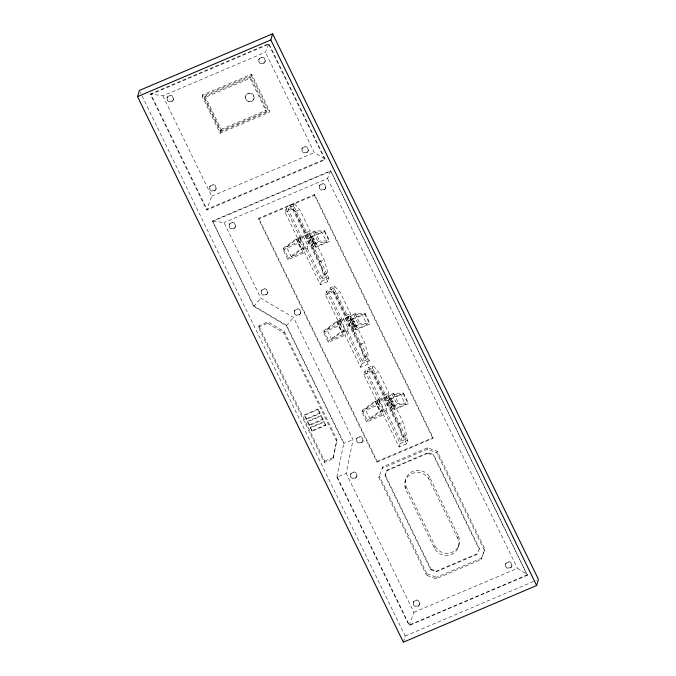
<?xml version="1.0" encoding="UTF-8"?>
<svg xmlns="http://www.w3.org/2000/svg" width="676" height="676" viewBox="0 0 676 676"><rect width="100%" height="100%" fill="white"/><g stroke="black" fill="none" stroke-linecap="round" stroke-linejoin="round"><path stroke-width="0.51" stroke-dasharray="3.38 2.54" d="M333.082 458.717L336.961 439.637L284.292 331.544L267.983 321.92L258.747 325.849L258.342 327.226L324.243 462.477L333.082 458.717L336.961 439.637M336.885 477.163L343.864 442.974L286.531 325.3L253.855 305.932L212.475 221.01L330.665 170.766L527.356 575.268L409.166 625.511L336.885 477.163L346.205 473.411L353.033 439.738L293.511 317.559L260.835 298.192L223.976 222.556L212.475 221.01L253.703 306.439L286.379 325.807L343.712 443.481L353.033 439.738M150.469 94.572L150.689 93.854L268.871 43.602L325.139 159.071L324.919 159.798L206.729 210.05L150.469 94.572L268.659 44.32L268.871 43.602L265.423 52.246L162.831 95.865L150.689 93.854L206.949 209.323L206.729 210.05M167.04 97.8L167.2 97.259M173.174 100.073A3.27 3.11 16.5 0 0 169.524 95.848A3.27 3.11 16.5 0 0 167.623 100.893A3.27 3.11 16.5 0 0 173.174 100.073L173.335 99.533A3.27 3.11 16.5 0 0 169.684 95.308A3.27 3.11 16.5 0 0 167.783 100.344A3.27 3.11 16.5 0 0 173.335 99.533M202.141 96.355L202.546 94.97L251.641 74.098L269.614 110.991L269.209 112.368L220.114 133.24L202.141 96.355L251.235 75.484L251.641 74.098M204.642 97.614L205.056 96.229L250.458 76.929L266.623 110.095L266.217 111.481L220.807 130.781L204.642 97.614L250.052 78.306L250.458 76.929M220.807 130.781L221.213 129.403L205.056 96.229M220.114 133.24L220.52 131.862L202.546 94.97M209.737 187.108L209.898 186.568M215.881 189.381A3.27 3.11 16.5 0 0 212.23 185.156A3.27 3.11 16.5 0 0 210.321 190.201A3.27 3.11 16.5 0 0 215.881 189.381L216.041 188.841A3.27 3.11 16.5 0 0 212.391 184.616A3.27 3.11 16.5 0 0 210.481 189.652A3.27 3.11 16.5 0 0 216.041 188.841M258.832 59.632L258.993 59.091M253.855 99.059A4.419 4.2 16.5 0 0 248.92 93.364A4.419 4.2 16.5 0 0 246.351 100.166A4.419 4.2 16.5 0 0 253.855 99.059L253.922 98.814A4.419 4.2 16.5 0 0 248.996 93.119A4.419 4.2 16.5 0 0 246.419 99.921A4.419 4.2 16.5 0 0 253.922 98.814M264.975 61.905A3.27 3.11 16.5 0 0 261.316 57.68A3.27 3.11 16.5 0 0 259.415 62.716A3.27 3.11 16.5 0 0 264.975 61.905L265.136 61.364A3.27 3.11 16.5 0 0 261.477 57.139A3.27 3.11 16.5 0 0 259.576 62.175A3.27 3.11 16.5 0 0 265.136 61.364M229.164 224.787L229.325 224.246M235.307 227.06A3.27 3.11 16.5 0 0 231.648 222.835A3.27 3.11 16.5 0 0 229.747 227.871A3.27 3.11 16.5 0 0 235.307 227.06L235.468 226.511A3.27 3.11 16.5 0 0 231.809 222.294A3.27 3.11 16.5 0 0 229.908 227.33A3.27 3.11 16.5 0 0 235.468 226.511M258.536 219.066L258.773 218.28L314.644 194.519L433.079 437.592L432.843 438.378L376.971 462.139L258.536 219.066L314.408 195.313L314.644 194.519M253.703 306.439L260.835 298.192M301.927 148.948L302.087 148.407M261.164 291.195L261.325 290.655M283.083 249.697L299.781 242.591L285.061 212.382L286.117 208.833L293.629 205.639L328.882 277.988L327.835 281.537L320.314 284.731L304.656 252.604L305.713 249.055L307.225 248.413L307.952 245.946L303.076 235.932L296.088 238.907L283.557 248.084L283.083 249.697L287.959 259.702L304.656 252.604M299.781 242.591L300.837 239.042L302.349 238.4L288.348 209.661L289.624 205.327L294.119 203.417L299.772 209.712L310.123 230.947L309.278 233.811L313.047 241.552L308.56 243.453L304.783 235.721L305.636 232.857L295.285 211.613L289.624 205.327M308.07 151.221A3.27 3.11 16.5 0 0 304.42 146.996A3.27 3.11 16.5 0 0 302.51 152.032A3.27 3.11 16.5 0 0 308.07 151.221L308.231 150.68A3.27 3.11 16.5 0 0 304.58 146.455A3.27 3.11 16.5 0 0 302.671 151.492A3.27 3.11 16.5 0 0 308.231 150.68M267.299 293.469A3.27 3.11 16.5 0 0 263.648 289.252A3.27 3.11 16.5 0 0 261.739 294.288A3.27 3.11 16.5 0 0 267.299 293.469L267.459 292.928A3.27 3.11 16.5 0 0 263.809 288.703A3.27 3.11 16.5 0 0 261.899 293.747A3.27 3.11 16.5 0 0 267.459 292.928M307.225 248.413L322.165 279.07L326.652 277.16L292.835 207.752L294.119 203.417M327.835 281.537L292.581 209.188L293.629 205.639M258.342 327.226L267.578 323.305L267.983 321.92M287.959 259.702L288.432 258.097L300.972 248.912L307.952 245.946M302.814 252.021L297.939 242.016L298.758 239.253L300.271 238.611L300.541 237.69L296.925 239.228L286.455 246.901L291.331 256.905L302.814 252.021L303.634 249.267L298.758 239.253M302.349 238.4L303.076 235.932M319.452 186.111L319.613 185.57M307.8 234.082L307.065 236.549L308.586 235.907L307.766 238.662L324.463 231.564L324.708 230.744L314.788 231.116L307.8 234.082L312.675 244.095L311.94 246.554L313.461 245.912L312.642 248.675L329.339 241.569L329.584 240.757L324.708 230.744M303.634 249.267L305.146 248.616L305.425 247.695L300.541 237.69M309.6 234.8L309.87 233.871L313.495 232.333L321.784 232.029L326.66 242.042L315.177 246.917L310.301 236.913L311.112 234.15L309.6 234.8L314.475 244.805L315.996 244.163L311.112 234.15M308.56 243.453L309.405 240.597L313.892 238.687L324.235 259.922L327.936 272.834L326.652 277.16M527.356 575.268L330.665 170.766L327.53 178.523L223.976 222.556M325.595 188.384A3.27 3.11 16.5 0 0 321.937 184.159A3.27 3.11 16.5 0 0 320.035 189.196A3.27 3.11 16.5 0 0 325.595 188.384L325.756 187.844A3.27 3.11 16.5 0 0 322.097 183.619A3.27 3.11 16.5 0 0 320.196 188.655A3.27 3.11 16.5 0 0 325.756 187.844M336.547 441.014L283.878 332.922L284.292 331.544M286.379 325.807L293.511 317.559M313.047 241.552L313.892 238.687M294.373 311.298L294.533 310.757M314.475 244.805L314.754 243.884L309.87 233.871M315.177 246.917L315.996 244.163M300.507 313.571A3.27 3.11 16.5 0 0 296.857 309.346A3.27 3.11 16.5 0 0 294.956 314.382A3.27 3.11 16.5 0 0 300.507 313.571L300.668 313.03A3.27 3.11 16.5 0 0 297.017 308.805A3.27 3.11 16.5 0 0 295.116 313.841A3.27 3.11 16.5 0 0 300.668 313.03M320.314 284.731L321.362 281.182L305.713 249.055M322.165 279.07L323.449 274.735L319.748 261.832L309.405 240.597M323.441 332.271L340.138 325.164L325.418 294.956L326.474 291.407L333.995 288.213L369.24 360.561L368.192 364.11L360.671 367.305L345.014 335.178L346.07 331.629L347.582 330.986L348.317 328.519L343.433 318.514L336.454 321.48L323.914 330.665L323.441 332.271L328.316 342.276L345.014 335.178M340.138 325.164L341.194 321.615L342.707 320.973L328.705 292.235L329.989 287.9L334.476 285.99L340.129 292.285L350.481 313.529L349.636 316.385L353.404 324.125L348.917 326.035L345.149 318.295L345.994 315.43L335.642 294.195L329.989 287.9M347.582 330.986L362.522 361.643L367.009 359.733L333.192 290.325L334.476 285.99M368.192 364.11L332.938 291.762L333.995 288.213M304.285 415.436L304.487 414.743L318.109 408.955L320.061 412.96L319.858 413.644L306.236 419.441L304.285 415.436L317.906 409.648L318.109 408.955M328.316 342.276L328.798 340.67L341.329 331.493L348.317 328.519M306.236 419.441L306.439 418.748L304.487 414.743M307.462 421.959L307.665 421.275L321.286 415.478L323.027 419.052L322.824 419.745L309.202 425.534L307.462 421.959L321.083 416.171L321.286 415.478M343.171 334.595L338.296 324.59L339.115 321.827L340.628 321.185L340.907 320.263L337.29 321.801L326.812 329.474L331.688 339.479L343.171 334.595L343.991 331.84L339.115 321.827M309.202 425.534L309.414 424.849L307.665 421.275M310.385 427.959L310.588 427.266L324.21 421.478L325.604 425.457L311.991 431.246L310.385 427.959L324.007 422.17L324.21 421.478M342.707 320.973L343.433 318.514M311.991 431.246L310.588 427.266M348.157 316.655L347.43 319.123L348.943 318.48L348.123 321.235L364.82 314.137L365.065 313.318L355.145 313.689L348.157 316.655L353.033 326.669L352.306 329.127L353.818 328.485L352.999 331.248L369.696 324.15L369.941 323.331L365.065 313.318M343.991 331.84L345.504 331.189L345.782 330.268L340.907 320.263M349.957 317.374L350.236 316.444L353.852 314.906L362.142 314.602L367.017 324.615L355.534 329.499L350.658 319.486L351.478 316.723L349.957 317.374L354.832 327.378L356.353 326.736L351.478 316.723M348.917 326.035L349.762 323.17L354.249 321.261L364.601 342.495L368.293 355.407L367.009 359.733M353.404 324.125L354.249 321.261M354.832 327.378L355.111 326.457L350.236 316.444M355.534 329.499L356.353 326.736M324.243 462.477L324.649 461.1L258.747 325.849M360.671 367.305L361.719 363.756L346.07 331.629M362.522 361.643L363.806 357.317L360.105 344.405L349.762 323.17M361.863 411.946L378.56 404.848L363.84 374.639L364.896 371.09L372.417 367.896L407.662 440.245L406.614 443.794L399.094 446.988L383.444 414.861L384.492 411.312L386.004 410.662L386.74 408.203L381.864 398.189L374.876 401.164L362.344 410.34L361.863 411.946L366.738 421.959L383.444 414.861M378.56 404.848L379.616 401.299L381.129 400.657L367.127 371.918L368.412 367.583L372.899 365.674L378.552 371.961L388.903 393.204L388.058 396.068L391.826 403.8L387.34 405.71L383.571 397.97L384.416 395.114L374.065 373.87L368.412 367.583M386.004 410.662L400.944 441.327L405.431 439.417L371.614 370.009L372.899 365.674M406.614 443.794L371.361 371.445L372.417 367.896M356.675 439.028L356.835 438.479M350.565 474.501L350.726 473.96M366.738 421.959L367.22 420.354L379.751 411.169L386.74 408.203M362.809 441.293A3.27 3.11 16.5 0 0 359.159 437.076A3.27 3.11 16.5 0 0 357.258 442.112A3.27 3.11 16.5 0 0 362.809 441.293L362.97 440.752A3.27 3.11 16.5 0 0 359.319 436.535A3.27 3.11 16.5 0 0 357.418 441.572A3.27 3.11 16.5 0 0 362.97 440.752M381.594 414.278L376.718 404.273L377.538 401.51L379.05 400.868L379.329 399.938L375.712 401.476L365.234 409.157L370.11 419.162L381.594 414.278L382.413 411.515L377.538 401.51M356.708 476.766A3.27 3.11 16.5 0 0 353.058 472.549A3.27 3.11 16.5 0 0 351.148 477.586A3.27 3.11 16.5 0 0 356.708 476.766L356.869 476.225A3.27 3.11 16.5 0 0 353.218 472.009A3.27 3.11 16.5 0 0 351.309 477.045A3.27 3.11 16.5 0 0 356.869 476.225M381.129 400.657L381.864 398.189M386.579 396.339L385.852 398.806L387.365 398.156L386.545 400.919L403.242 393.821L403.488 393.001L393.567 393.364L386.579 396.339L391.455 406.344L390.728 408.811L392.241 408.169L391.421 410.923L408.118 403.825L408.363 403.014L403.488 393.001M382.413 411.515L383.926 410.873L384.205 409.952L379.329 399.938M388.379 397.049L388.658 396.128L392.274 394.59L400.564 394.285L405.439 404.29L393.956 409.174L389.08 399.17L389.9 396.406L388.379 397.049L393.263 407.062L394.776 406.42L389.9 396.406M387.34 405.71L388.185 402.854L392.671 400.944L403.023 422.179L406.715 435.082L405.431 439.417M391.826 403.8L392.671 400.944M376.971 462.139L377.2 461.345L258.773 218.28M393.263 407.062L393.533 406.141L388.658 396.128M393.956 409.174L394.776 406.42M378.839 477.4L379.278 475.921L426.953 573.772L426.514 575.251L436.028 578.766L481.05 559.627L484.895 549.132L437.22 451.289L427.705 447.765L382.684 466.905L378.839 477.4L426.514 575.251M382.684 466.905L382.253 468.383L427.266 449.244L436.78 452.768L484.455 550.61M479.352 548.557L477.222 554.337L436.189 571.786L430.815 569.8L385.024 475.811L387.154 470.031L428.187 452.582L433.561 454.568L479.352 548.557L479.149 549.25L433.358 455.261L433.561 454.568M385.024 475.811L387.154 470.031M399.094 446.988L400.15 443.439L384.492 411.312M400.944 441.327L402.228 436.992L398.536 424.089L388.185 402.854M404.882 482.537L405.507 480.416M405.372 488.478L405.997 486.357A13.03 12.371 16.5 0 1 412.766 471.392A13.03 12.371 16.5 0 1 429.294 476.453L458.32 536.026L457.694 538.147A12.937 12.278 16.5 0 1 451.551 554.396A12.937 12.278 16.5 0 1 434.398 548.05L405.372 488.478A13.03 12.371 16.5 0 1 412.14 473.513A13.03 12.371 16.5 0 1 428.668 478.574L457.694 538.147M427.266 449.244L427.705 447.765M386.942 470.724L427.984 453.275L428.187 452.582M428.668 478.574L429.294 476.453M436.78 452.768L437.22 451.289M413.29 602.493L413.45 601.953M403.361 642.2L405.186 636.04L140.287 92.367M409.166 625.511L413.898 612.346L346.205 473.411M434.398 548.05L435.023 545.929L405.997 486.357M419.433 604.767A3.27 3.11 16.5 0 0 415.782 600.542A3.27 3.11 16.5 0 0 413.873 605.586A3.27 3.11 16.5 0 0 419.433 604.767L419.593 604.226A3.27 3.11 16.5 0 0 415.943 600.001A3.27 3.11 16.5 0 0 414.033 605.037A3.27 3.11 16.5 0 0 419.593 604.226M430.815 569.8L431.026 569.107L385.227 475.118M436.189 571.786L436.392 571.093L477.433 553.644L477.222 554.337M436.028 578.766L436.468 577.287L481.489 558.148L484.895 549.132M458.176 547.585L458.801 545.464M481.05 559.627L481.489 558.148M505.58 564.249L505.741 563.708M511.715 566.522A3.27 3.11 16.5 0 0 508.065 562.297A3.27 3.11 16.5 0 0 506.163 567.333A3.27 3.11 16.5 0 0 511.715 566.522L511.876 565.981A3.27 3.11 16.5 0 0 508.225 561.756A3.27 3.11 16.5 0 0 506.324 566.792A3.27 3.11 16.5 0 0 511.876 565.981M162.831 95.865L211.723 196.209L206.949 209.323L325.139 159.071L314.315 152.59L265.423 52.246M291.331 256.905L301.809 249.233L305.425 247.695M331.688 339.479L342.166 331.806L345.782 330.268M370.11 419.162L380.588 411.49L384.205 409.952M221.213 129.403L266.623 110.095M220.52 131.862L269.614 110.991M211.723 196.209L314.315 152.59M212.323 221.525L330.513 171.273M288.348 209.661L292.835 207.752M285.061 212.382L292.581 209.188M295.285 211.613L299.772 209.712M305.636 232.857L310.123 230.947M304.783 235.721L309.278 233.811M286.455 246.901L297.939 242.016M310.301 236.913L321.784 232.029M312.675 244.095L319.663 241.121L329.584 240.757M314.754 243.884L318.371 242.346L326.66 242.042M319.748 261.832L324.235 259.922M323.449 274.735L327.936 272.834M321.362 281.182L328.882 277.988M328.705 292.235L333.192 290.325M325.418 294.956L332.938 291.762M335.642 294.195L340.129 292.285M345.994 315.43L350.481 313.529M345.149 318.295L349.636 316.385M326.812 329.474L338.296 324.59M350.658 319.486L362.142 314.602M353.033 326.669L360.021 323.694L369.941 323.331M355.111 326.457L358.728 324.919L367.017 324.615M360.105 344.405L364.601 342.495M363.806 357.317L368.293 355.407M361.719 363.756L369.24 360.561M367.127 371.918L371.614 370.009M363.84 374.639L371.361 371.445M374.065 373.87L378.552 371.961M306.439 418.748L320.061 412.96M309.414 424.849L323.027 419.052M384.416 395.114L388.903 393.204M383.571 397.97L388.058 396.068M312.194 430.553L325.815 424.765M365.234 409.157L376.718 404.273M389.08 399.17L400.564 394.285M391.455 406.344L398.443 403.378L408.363 403.014M393.533 406.141L397.15 404.603L405.439 404.29M398.536 424.089L403.023 422.179M324.649 461.1L333.496 457.339M402.228 436.992L406.715 435.082M400.15 443.439L407.662 440.245M377.2 461.345L433.079 437.592M413.898 612.346L517.453 568.322L527.508 574.752L409.318 625.004L337.028 476.648M405.186 636.04L536.533 580.194M427.984 453.275L433.358 455.261M431.026 569.107L436.392 571.093M426.953 573.772L436.468 577.287M267.578 323.305L283.878 332.922M268.659 44.32L324.919 159.798M327.53 178.523L517.453 568.322M314.408 195.313L432.843 438.378M251.235 75.484L269.209 112.368M250.052 78.306L266.217 111.481M364.82 314.137L369.696 324.15M324.463 231.564L329.339 241.569M403.242 393.821L408.118 403.825M355.145 313.689L360.021 323.694M314.788 231.116L319.663 241.121M393.567 393.364L398.443 403.378M353.852 314.906L358.728 324.919M313.495 232.333L318.371 242.346M392.274 394.59L397.15 404.603M326.474 291.407L341.194 321.615M286.117 208.833L300.837 239.042M340.628 321.185L345.504 331.189M364.896 371.09L379.616 401.299M300.271 238.611L305.146 248.616M379.05 400.868L383.926 410.873M337.29 321.801L342.166 331.806M296.925 239.228L301.809 249.233M375.712 401.476L380.588 411.49M296.088 238.907L300.972 248.912M336.454 321.48L341.329 331.493M374.876 401.164L379.751 411.169M323.914 330.665L328.798 340.67M283.557 248.084L288.432 258.097M362.344 410.34L367.22 420.354M317.906 409.648L319.858 413.644M321.083 416.171L322.824 419.745M324.007 422.17L325.604 425.457M458.32 536.026A12.937 12.278 16.5 0 1 452.176 552.275A12.937 12.278 16.5 0 1 435.023 545.929"/><path stroke-width="1.01" d="M137.541 96.626L139.366 90.466L272.639 33.8L538.459 579.374L536.634 585.534L403.361 642.2L137.541 96.626L270.814 39.96L272.639 33.8M270.814 39.96L536.634 585.534"/></g></svg>
